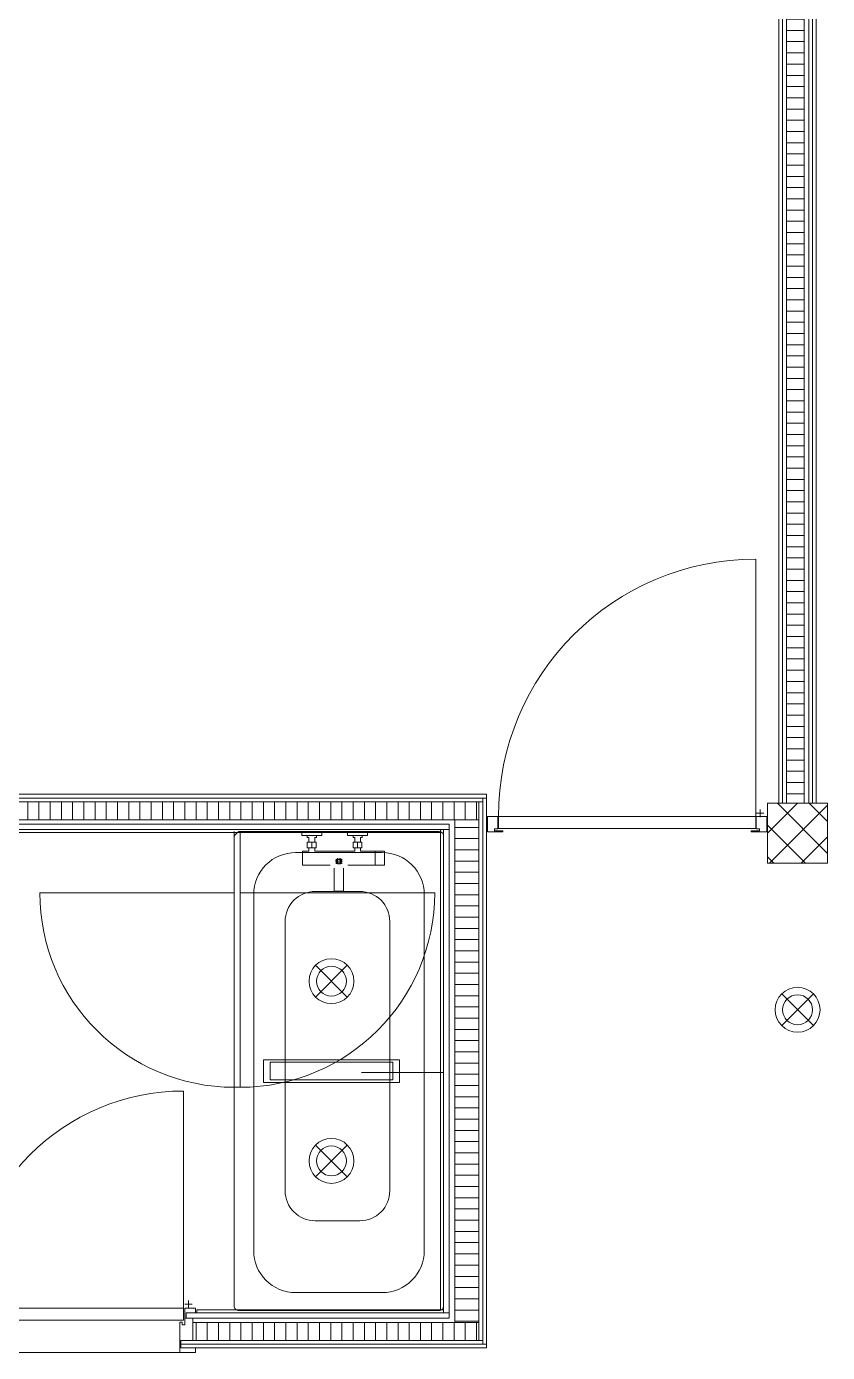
# Model space of a CAD drawing. Extents: x -5275 to 65950, y -3225 to 18875.
# Drawn here: x 40148 to 42825, y 7290 to 11720 of the extents above; entities that cross this region are included whole.
import ezdxf

# ---------------------------------------------------------------- set-up
doc = ezdxf.new("R2010")
doc.units = 0
doc.header["$LTSCALE"] = 50
doc.layers.get('0').update_dxf_attribs({"lineweight": 25})
doc.layers.add('Zargen Fenster', color=7, linetype='Continuous', lineweight=25)

# ---------------------------------------------------------------- blocks, each defined once
blk = doc.blocks.new('Blockreferenz-A0MJL06PFC', base_point=(42625, 8925))
at = {"layer": 'Zargen Fenster', "color": 8, "lineweight": 13, "true_color": 0x808080}
for p, q in [((42625, 9024.9), (42725.1, 9125)), ((42631.2, 8925), (42825, 9118.8)), ((42825, 8957.5), (42657.5, 9125)), ((42825, 9063.6), (42763.6, 9125)), ((42751.5, 8925), (42625, 9051.5)), ((42737.3, 8925), (42825, 9012.7)), ((42645.4, 8925), (42625, 8945.4))]:
    blk.add_line(p, q, dxfattribs=at)
blk = doc.blocks.new('Blockreferenz-A0MJL083FC', base_point=(42687.5, 9156.9))
at = {"layer": 'Zargen Fenster', "color": 8, "lineweight": 13, "true_color": 0x808080}
for p, q in [((42687.5, 13094.4), (42747.5, 13094.4)), ((42687.5, 13056.9), (42747.5, 13056.9)), ((42687.5, 13019.4), (42747.5, 13019.4)), ((42687.5, 12981.9), (42747.5, 12981.9)), ((42687.5, 12944.4), (42747.5, 12944.4)), ((42687.5, 12906.9), (42747.5, 12906.9)), ((42687.5, 12869.4), (42747.5, 12869.4)), ((42687.5, 12831.9), (42747.5, 12831.9)), ((42687.5, 12794.4), (42747.5, 12794.4)), ((42687.5, 12756.9), (42747.5, 12756.9)), ((42687.5, 12719.4), (42747.5, 12719.4)), ((42687.5, 12681.9), (42747.5, 12681.9)), ((42687.5, 12644.4), (42747.5, 12644.4)), ((42687.5, 12606.9), (42747.5, 12606.9)), ((42687.5, 12569.4), (42747.5, 12569.4)), ((42687.5, 12531.9), (42747.5, 12531.9)), ((42687.5, 12494.4), (42747.5, 12494.4)), ((42687.5, 12456.9), (42747.5, 12456.9)), ((42687.5, 12419.4), (42747.5, 12419.4)), ((42687.5, 12381.9), (42747.5, 12381.9)), ((42687.5, 12344.4), (42747.5, 12344.4)), ((42687.5, 12306.9), (42747.5, 12306.9)), ((42687.5, 12269.4), (42747.5, 12269.4)), ((42687.5, 12231.9), (42747.5, 12231.9)), ((42687.5, 12194.4), (42747.5, 12194.4)), ((42687.5, 12156.9), (42747.5, 12156.9)), ((42687.5, 12119.4), (42747.5, 12119.4)), ((42687.5, 12081.9), (42747.5, 12081.9)), ((42687.5, 12044.4), (42747.5, 12044.4)), ((42687.5, 12006.9), (42747.5, 12006.9)), ((42687.5, 11969.4), (42747.5, 11969.4)), ((42687.5, 11931.9), (42747.5, 11931.9)), ((42687.5, 11894.4), (42747.5, 11894.4)), ((42687.5, 11856.9), (42747.5, 11856.9)), ((42687.5, 11819.4), (42747.5, 11819.4)), ((42687.5, 11781.9), (42747.5, 11781.9)), ((42687.5, 11744.4), (42747.5, 11744.4)), ((42687.5, 11706.9), (42747.5, 11706.9)), ((42687.5, 11669.4), (42747.5, 11669.4)), ((42687.5, 11631.9), (42747.5, 11631.9)), ((42687.5, 11594.4), (42747.5, 11594.4)), ((42687.5, 11556.9), (42747.5, 11556.9)), ((42687.5, 11519.4), (42747.5, 11519.4)), ((42687.5, 11481.9), (42747.5, 11481.9)), ((42687.5, 11444.4), (42747.5, 11444.4)), ((42687.5, 11406.9), (42747.5, 11406.9)), ((42687.5, 11369.4), (42747.5, 11369.4)), ((42687.5, 11331.9), (42747.5, 11331.9)), ((42687.5, 11294.4), (42747.5, 11294.4)), ((42687.5, 11256.9), (42747.5, 11256.9)), ((42687.5, 11219.4), (42747.5, 11219.4)), ((42687.5, 11181.9), (42747.5, 11181.9)), ((42687.5, 11144.4), (42747.5, 11144.4)), ((42687.5, 11106.9), (42747.5, 11106.9)), ((42687.5, 11069.4), (42747.5, 11069.4)), ((42687.5, 11031.9), (42747.5, 11031.9)), ((42687.5, 10994.4), (42747.5, 10994.4)), ((42687.5, 10956.9), (42747.5, 10956.9)), ((42687.5, 10919.4), (42747.5, 10919.4)), ((42687.5, 10881.9), (42747.5, 10881.9)), ((42687.5, 10844.4), (42747.5, 10844.4)), ((42687.5, 10806.9), (42747.5, 10806.9)), ((42687.5, 10769.4), (42747.5, 10769.4)), ((42687.5, 10731.9), (42747.5, 10731.9)), ((42687.5, 10694.4), (42747.5, 10694.4)), ((42687.5, 10656.9), (42747.5, 10656.9)), ((42687.5, 10619.4), (42747.5, 10619.4)), ((42687.5, 10581.9), (42747.5, 10581.9)), ((42687.5, 10544.4), (42747.5, 10544.4)), ((42687.5, 10506.9), (42747.5, 10506.9)), ((42687.5, 10469.4), (42747.5, 10469.4)), ((42687.5, 10431.9), (42747.5, 10431.9)), ((42687.5, 10394.4), (42747.5, 10394.4)), ((42687.5, 10356.9), (42747.5, 10356.9)), ((42687.5, 10319.4), (42747.5, 10319.4)), ((42687.5, 10281.9), (42747.5, 10281.9)), ((42687.5, 10244.4), (42747.5, 10244.4)), ((42687.5, 10206.9), (42747.5, 10206.9)), ((42687.5, 10169.4), (42747.5, 10169.4)), ((42687.5, 10131.9), (42747.5, 10131.9)), ((42687.5, 10094.4), (42747.5, 10094.4)), ((42687.5, 10056.9), (42747.5, 10056.9)), ((42687.5, 10019.4), (42747.5, 10019.4)), ((42687.5, 9981.9), (42747.5, 9981.9)), ((42687.5, 9944.4), (42747.5, 9944.4)), ((42687.5, 9906.9), (42747.5, 9906.9)), ((42687.5, 9869.4), (42747.5, 9869.4)), ((42687.5, 9831.9), (42747.5, 9831.9)), ((42687.5, 9794.4), (42747.5, 9794.4)), ((42687.5, 9756.9), (42747.5, 9756.9)), ((42687.5, 9719.4), (42747.5, 9719.4)), ((42687.5, 9681.9), (42747.5, 9681.9)), ((42687.5, 9644.4), (42747.5, 9644.4)), ((42687.5, 9606.9), (42747.5, 9606.9)), ((42687.5, 9569.4), (42747.5, 9569.4)), ((42687.5, 9531.9), (42747.5, 9531.9)), ((42687.5, 9494.4), (42747.5, 9494.4)), ((42687.5, 9456.9), (42747.5, 9456.9)), ((42687.5, 9419.4), (42747.5, 9419.4)), ((42687.5, 9381.9), (42747.5, 9381.9)), ((42687.5, 9344.4), (42747.5, 9344.4)), ((42687.5, 9306.9), (42747.5, 9306.9)), ((42687.5, 9269.4), (42747.5, 9269.4)), ((42687.5, 9231.9), (42747.5, 9231.9)), ((42687.5, 9194.4), (42747.5, 9194.4)), ((42687.5, 9156.9), (42747.5, 9156.9))]:
    blk.add_line(p, q, dxfattribs=at)
blk = doc.blocks.new('Blockreferenz-A0MJL0GXFC', base_point=(41579.5, 7394.4))
at = {"layer": 'Zargen Fenster', "color": 8, "lineweight": 13, "true_color": 0x808080}
for p, q in [((41579.5, 9044.4), (41660, 9044.4)), ((41579.5, 9006.9), (41660, 9006.9)), ((41579.5, 8969.4), (41660, 8969.4)), ((41579.5, 8931.9), (41660, 8931.9)), ((41579.5, 8894.4), (41660, 8894.4)), ((41579.5, 8856.9), (41660, 8856.9)), ((41579.5, 8819.4), (41660, 8819.4)), ((41579.5, 8781.9), (41660, 8781.9)), ((41579.5, 8744.4), (41660, 8744.4)), ((41579.5, 8706.9), (41660, 8706.9)), ((41579.5, 8669.4), (41660, 8669.4)), ((41579.5, 8631.9), (41660, 8631.9)), ((41579.5, 8594.4), (41660, 8594.4)), ((41579.5, 8556.9), (41660, 8556.9)), ((41579.5, 8519.4), (41660, 8519.4)), ((41579.5, 8481.9), (41660, 8481.9)), ((41579.5, 8444.4), (41660, 8444.4)), ((41579.5, 8406.9), (41660, 8406.9)), ((41579.5, 8369.4), (41660, 8369.4)), ((41579.5, 8331.9), (41660, 8331.9)), ((41579.5, 8294.4), (41660, 8294.4)), ((41579.5, 8256.9), (41660, 8256.9)), ((41579.5, 8219.4), (41660, 8219.4)), ((41579.5, 8181.9), (41660, 8181.9)), ((41579.5, 8144.4), (41660, 8144.4)), ((41579.5, 8106.9), (41660, 8106.9)), ((41579.5, 8069.4), (41660, 8069.4)), ((41579.5, 8031.9), (41660, 8031.9)), ((41579.5, 7994.4), (41660, 7994.4)), ((41579.5, 7956.9), (41660, 7956.9)), ((41579.5, 7919.4), (41660, 7919.4)), ((41579.5, 7881.9), (41660, 7881.9)), ((41579.5, 7844.4), (41660, 7844.4)), ((41579.5, 7806.9), (41660, 7806.9)), ((41579.5, 7769.4), (41660, 7769.4)), ((41579.5, 7731.9), (41660, 7731.9)), ((41579.5, 7694.4), (41660, 7694.4)), ((41579.5, 7656.9), (41660, 7656.9)), ((41579.5, 7619.4), (41660, 7619.4)), ((41579.5, 7581.9), (41660, 7581.9)), ((41579.5, 7544.4), (41660, 7544.4)), ((41579.5, 7506.9), (41660, 7506.9)), ((41579.5, 7469.4), (41660, 7469.4)), ((41579.5, 7431.9), (41660, 7431.9)), ((41579.5, 7394.4), (41660, 7394.4))]:
    blk.add_line(p, q, dxfattribs=at)
blk = doc.blocks.new('Blockreferenz-A0MJL0GZFC', base_point=(40714.4, 7330))
at = {"layer": 'Zargen Fenster', "color": 8, "lineweight": 13, "true_color": 0x808080}
for p, q in [((40714.4, 7330), (40714.4, 7390)), ((40751.9, 7330), (40751.9, 7390)), ((40789.4, 7330), (40789.4, 7390)), ((40826.9, 7330), (40826.9, 7390)), ((40864.4, 7330), (40864.4, 7390)), ((40901.9, 7330), (40901.9, 7390)), ((40939.4, 7330), (40939.4, 7390)), ((40976.9, 7330), (40976.9, 7390)), ((41014.4, 7330), (41014.4, 7390)), ((41051.9, 7330), (41051.9, 7390)), ((41089.4, 7330), (41089.4, 7390)), ((41126.9, 7330), (41126.9, 7390)), ((41164.4, 7330), (41164.4, 7390)), ((41201.9, 7330), (41201.9, 7390)), ((41239.4, 7330), (41239.4, 7390)), ((41276.9, 7330), (41276.9, 7390)), ((41314.4, 7330), (41314.4, 7390)), ((41351.9, 7330), (41351.9, 7390)), ((41389.4, 7330), (41389.4, 7390)), ((41426.9, 7330), (41426.9, 7390)), ((41464.4, 7330), (41464.4, 7390)), ((41501.9, 7330), (41501.9, 7390)), ((41539.4, 7330), (41539.4, 7390)), ((41576.9, 7330), (41576.9, 7390)), ((41614.4, 7330), (41614.4, 7390)), ((41651.9, 7330), (41651.9, 7390))]:
    blk.add_line(p, q, dxfattribs=at)
blk = doc.blocks.new('Blockreferenz-A0MJL0H1FC', base_point=(39364.4, 9070))
at = {"layer": 'Zargen Fenster', "color": 8, "lineweight": 13, "true_color": 0x808080}
for p, q in [((39364.4, 9070), (39364.4, 9130)), ((39401.9, 9070), (39401.9, 9130)), ((39439.4, 9070), (39439.4, 9130)), ((39476.9, 9070), (39476.9, 9130)), ((39514.4, 9070), (39514.4, 9130)), ((39551.9, 9070), (39551.9, 9130)), ((39589.4, 9070), (39589.4, 9130)), ((39626.9, 9070), (39626.9, 9130)), ((39664.4, 9070), (39664.4, 9130)), ((39701.9, 9070), (39701.9, 9130)), ((39739.4, 9070), (39739.4, 9130)), ((39776.9, 9070), (39776.9, 9130)), ((39814.4, 9070), (39814.4, 9130)), ((39851.9, 9070), (39851.9, 9130)), ((39889.4, 9070), (39889.4, 9130)), ((39926.9, 9070), (39926.9, 9130)), ((39964.4, 9070), (39964.4, 9130)), ((40001.9, 9070), (40001.9, 9130)), ((40039.4, 9070), (40039.4, 9130)), ((40076.9, 9070), (40076.9, 9130)), ((40114.4, 9070), (40114.4, 9130)), ((40151.9, 9070), (40151.9, 9130)), ((40189.4, 9070), (40189.4, 9130)), ((40226.9, 9070), (40226.9, 9130)), ((40264.4, 9070), (40264.4, 9130)), ((40301.9, 9070), (40301.9, 9130)), ((40339.4, 9070), (40339.4, 9130)), ((40376.9, 9070), (40376.9, 9130)), ((40414.4, 9070), (40414.4, 9130)), ((40451.9, 9070), (40451.9, 9130)), ((40489.4, 9070), (40489.4, 9130)), ((40526.9, 9070), (40526.9, 9130)), ((40564.4, 9070), (40564.4, 9130)), ((40601.9, 9070), (40601.9, 9130)), ((40639.4, 9070), (40639.4, 9130)), ((40676.9, 9070), (40676.9, 9130)), ((40714.4, 9070), (40714.4, 9130)), ((40751.9, 9070), (40751.9, 9130)), ((40789.4, 9070), (40789.4, 9130)), ((40826.9, 9070), (40826.9, 9130)), ((40864.4, 9070), (40864.4, 9130)), ((40901.9, 9070), (40901.9, 9130)), ((40939.4, 9070), (40939.4, 9130)), ((40976.9, 9070), (40976.9, 9130)), ((41014.4, 9070), (41014.4, 9130)), ((41051.9, 9070), (41051.9, 9130)), ((41089.4, 9070), (41089.4, 9130)), ((41126.9, 9070), (41126.9, 9130)), ((41164.4, 9070), (41164.4, 9130)), ((41201.9, 9070), (41201.9, 9130)), ((41239.4, 9070), (41239.4, 9130)), ((41276.9, 9070), (41276.9, 9130)), ((41314.4, 9070), (41314.4, 9130)), ((41351.9, 9070), (41351.9, 9130)), ((41389.4, 9070), (41389.4, 9130)), ((41426.9, 9070), (41426.9, 9130)), ((41464.4, 9070), (41464.4, 9130)), ((41501.9, 9070), (41501.9, 9130)), ((41539.4, 9070), (41539.4, 9130)), ((41576.9, 9070), (41576.9, 9130)), ((41614.4, 9070), (41614.4, 9130)), ((41651.9, 9070), (41651.9, 9130))]:
    blk.add_line(p, q, dxfattribs=at)
blk = doc.blocks.new('Blockreferenz-A0MJL0KLFC', base_point=(41181.9, 8921.9))
at = {"layer": 'Zargen Fenster', "color": 8, "lineweight": 13, "true_color": 0x808080}
for p, q in [((41181.9, 8930), (41181.9, 8933.5)), ((41181.9, 8929.9), (41181.9, 8933.5)), ((41182.3, 8928.3), (41182.3, 8935.3)), ((41182.4, 8928.1), (41182.3, 8935.3)), ((41183.1, 8926.7), (41183.1, 8936.9)), ((41183.2, 8926.5), (41183.1, 8936.9)), ((41184.2, 8925), (41184.2, 8938.5)), ((41184.2, 8925), (41184.2, 8938.5)), ((41185.6, 8923.7), (41185.6, 8939.8)), ((41185.6, 8923.7), (41185.6, 8939.8)), ((41187.1, 8922.7), (41187.1, 8940.8)), ((41187.3, 8922.6), (41187.1, 8940.8)), ((41188.7, 8922), (41188.7, 8941.5)), ((41189.1, 8921.9), (41188.7, 8941.5)), ((41194.9, 8921.9), (41194.9, 8941.6)), ((41195.3, 8922), (41194.9, 8941.6)), ((41196.7, 8922.6), (41196.7, 8940.9)), ((41196.9, 8922.7), (41196.7, 8940.9)), ((41198.4, 8923.7), (41198.4, 8939.9)), ((41198.4, 8923.7), (41198.4, 8939.9)), ((41199.8, 8925), (41199.8, 8938.5)), ((41199.8, 8925), (41199.8, 8938.5)), ((41200.8, 8926.5), (41200.8, 8937)), ((41200.9, 8926.7), (41200.8, 8937)), ((41201.6, 8928.1), (41201.6, 8935.4)), ((41201.7, 8928.3), (41201.6, 8935.4)), ((41202.1, 8929.9), (41202.1, 8933.6)), ((41202.1, 8930), (41202.1, 8933.6))]:
    blk.add_line(p, q, dxfattribs=at)

msp = doc.modelspace()

# ---------------------------------------------------------------- linework, layer by layer
at = {"layer": 'Zargen Fenster', "color": 8, "linetype": 'Continuous', "lineweight": 13, "true_color": 0x808080}
for p, q in [((42662.5, 9125), (42662.5, 13125)), ((42675, 9125), (42675, 13125)), ((42687.5, 13125), (42687.5, 9125)), ((42747.5, 9125), (42747.5, 13125)), ((42762.5, 9125), (42762.5, 13125)), ((42775, 13125), (42775, 9125)), ((42787.5, 13125), (42787.5, 9125)), ((42585, 9040.5), (42585, 9940.5)), ((38390, 9155), (41685, 9155)), ((41685, 9142.5), (38390, 9142.5)), ((38402.5, 9130), (41672.5, 9130)), ((41660, 7330), (41660, 9130)), ((41672.5, 7317.5), (41672.5, 9142.5)), ((41685, 9155), (41685, 7305)), ((42587, 9091.4), (42611.9, 9091.4)), ((42599.4, 9103.8), (42599.4, 9078.9)), ((42825, 9125), (42625, 9125)), ((42625, 9125), (42625, 8925)), ((42825, 8925), (42825, 9125)), ((41660, 9070), (39360, 9070)), ((39360, 9055), (41560, 9055)), ((41560, 7405), (41560, 9055)), ((41579.5, 7390), (41579.5, 9070)), ((41688, 9080.5), (41688, 9030)), ((41723, 9080.5), (41688, 9080.5)), ((41712, 9033), (41712, 9040)), ((41712, 9040), (41723, 9040)), ((41723, 9040), (41723, 9080.5)), ((41725, 9040.5), (41725, 9080.5)), ((41725, 9080.5), (42585, 9080.5)), ((42585, 9040.5), (41725, 9040.5)), ((42622, 9080.5), (42587, 9080.5)), ((42587, 9080.5), (42587, 9040)), ((42587, 9040), (42598, 9040)), ((42598, 9040), (42598, 9033)), ((42622, 9030), (42622, 9080.5)), ((41560, 9037), (39360, 9037)), ((41532, 9027), (39370, 9027)), ((40842, 7445.1), (40842, 9030.1)), ((40862, 8176.1), (40862, 9030.1)), ((41067.6, 9027.1), (41134.4, 9027.1)), ((41067.6, 9017), (41067.6, 9027.1)), ((41134.4, 9017), (41067.6, 9017)), ((41086.1, 9010.1), (41086.1, 9017)), ((41091.6, 9010.1), (41086.1, 9010.1)), ((41086.1, 8976.5), (41086.1, 8995.2)), ((41086.1, 8995.2), (41115.9, 8995.2)), ((41091.6, 8995.2), (41091.6, 9010.1)), ((41101, 8995.2), (41101, 8976.5)), ((41111, 9010.1), (41111, 8995.2)), ((41116.5, 9010.1), (41111, 9010.1)), ((41115.9, 8995.2), (41115.9, 8976.5)), ((41116.5, 9017), (41116.5, 9010.1)), ((41134.4, 9027.1), (41134.4, 9017)), ((41220.6, 9027.1), (41287.4, 9027.1)), ((41220.6, 9017), (41220.6, 9027.1)), ((41287.4, 9017), (41220.6, 9017)), ((41239, 9010.1), (41239, 9017)), ((41244.6, 9010.1), (41239, 9010.1)), ((41239.1, 8976.5), (41239.1, 8995.2)), ((41239.1, 8995.2), (41268.9, 8995.2)), ((41244.6, 8995.2), (41244.6, 9010.1)), ((41254, 8995.2), (41254, 8976.5)), ((41264, 9010.1), (41264, 8995.2)), ((41269.5, 9010.1), (41264, 9010.1)), ((41268.9, 8995.2), (41268.9, 8976.5)), ((41269.5, 9017), (41269.5, 9010.1)), ((41287.4, 9027.1), (41287.4, 9017)), ((41532, 7433), (41532, 9037)), ((41542, 7423), (41542, 9037)), ((41688, 9030), (41740, 9030)), ((41740, 9033), (41712, 9033)), ((41740, 9030), (41740, 9033)), ((42598, 9033), (42570, 9033)), ((42570, 9033), (42570, 9030)), ((42570, 9030), (42622, 9030)), ((41070.4, 8965.4), (41070.4, 8917.8)), ((41091.6, 8965.4), (41070.4, 8965.4)), ((41115.9, 8976.5), (41086.1, 8976.5)), ((41091.6, 8965.4), (41091.6, 8976.5)), ((41111, 8965.4), (41111, 8976.5)), ((41244.6, 8965.4), (41111, 8965.4)), ((41268.9, 8976.5), (41239.1, 8976.5)), ((41244.6, 8965.4), (41244.6, 8976.5)), ((41264, 8965.4), (41264, 8976.5)), ((41264, 8965.4), (41344.3, 8965.4)), ((41313.6, 8965.4), (41264, 8965.4)), ((41313.6, 8917.8), (41313.6, 8965.4)), ((41344.3, 8965.4), (41344.3, 8917.8)), ((41070.4, 8917.8), (41162.4, 8917.8)), ((41176.3, 8907.8), (41176.3, 8831)), ((41207.7, 8831), (41207.7, 8907.8)), ((41344.3, 8917.8), (41221.6, 8917.8)), ((42625, 8925), (42825, 8925)), ((40842, 8826.1), (40192, 8826.1)), ((41512, 8826.1), (40862, 8826.1)), ((41176.3, 8831), (41207.7, 8831)), ((41114, 8477.5), (41220, 8583.5)), ((41220, 8477.5), (41114, 8583.5)), ((42672, 8382), (42778, 8488)), ((42778, 8382), (42672, 8488)), ((40939.5, 8268), (40939.5, 8192)), ((41394.5, 8268), (40939.5, 8268)), ((40962, 8259.5), (40962, 8200.5)), ((41372, 8259.5), (40962, 8259.5)), ((41372, 8200.5), (41372, 8259.5)), ((41394.5, 8192), (41394.5, 8268)), ((40962, 8200.5), (41372, 8200.5)), ((41542, 8225.1), (41267, 8225.1)), ((40672.7, 7398), (40672.7, 8163.5)), ((40842, 8176.1), (40862, 8176.1)), ((40939.5, 8192), (41394.5, 8192)), ((41114, 7983), (41220, 7877)), ((41220, 7983), (41114, 7877)), ((40677, 7451.4), (40701.9, 7451.4)), ((40689.4, 7463.8), (40689.4, 7438.9)), ((40672.7, 7438), (39947.2, 7438)), ((40712, 7438), (40677, 7438)), ((40677, 7438), (40677, 7382.5)), ((41560, 7405), (40679, 7405)), ((41560, 7423), (40681, 7423)), ((40681, 7423), (40681, 7405)), ((40704, 7330), (40704, 7405)), ((40712, 7424), (40712, 7438)), ((40717, 7433), (41542, 7433)), ((40717, 7423), (40717, 7433)), ((39947.2, 7398), (40672.7, 7398)), ((40660, 7391), (40660, 7290)), ((40668.5, 7391), (40660, 7391)), ((40668.5, 7382.5), (40668.5, 7391)), ((40677, 7382.5), (40668.5, 7382.5)), ((41660, 7390), (40704, 7390)), ((41672.5, 7330), (40664, 7330)), ((40664, 7330), (40664, 7305)), ((41685, 7317.5), (40664, 7317.5)), ((39908, 7290), (40712, 7290)), ((40664, 7305), (41685, 7305)), ((40712, 7304), (40712, 7290))]:
    msp.add_line(p, q, dxfattribs=at)
for points in [[(40842, 7445.1, 0.414214), (40857, 7430.1), (41527, 7430.1, 0.414214), (41542, 7445.1), (41542, 9015.1, 0.414214), (41527, 9030.1), (40857, 9030.1, 0.086459), (40842, 9015.1)], [(40907, 8820.1), (40907, 7630.1, 0.414214), (41047, 7490.1), (41337, 7490.1, 0.414214), (41477, 7630.1), (41477, 8820.1, 0.414214), (41337, 8960.1), (41047, 8960.1, 0.414214), (40907, 8820.1)], [(41012, 7830.1, 0.414214), (41112, 7730.1), (41262, 7730.1, 0.414214), (41362, 7830.1), (41362, 8730.1, 0.414214), (41262, 8830.1), (41112, 8830.1, 0.414214), (41012, 8730.1)]]:
    msp.add_lwpolyline(points, format="xyb", close=True, dxfattribs=at)
for centre, radius in [((41167, 8530.5), 75), ((41167, 8530.5), 50), ((42725, 8435), 75), ((42725, 8435), 50), ((41167, 7930), 75), ((41167, 7930), 50)]:
    msp.add_circle(centre, radius, dxfattribs=at)
for centre, radius, start, end in [((42585, 9080.5), 860, 90, 180), ((41192, 8853.2), 84.1, 82.9924, 97.0076), ((41192, 9006.7), 84.1, 262.9924, 277.0076), ((40842, 8826.1), 650, 180, 270), ((40862, 8826.1), 650, 270, 0), ((40672.7, 7438), 725.5, 90, 180)]:
    msp.add_arc(centre, radius, start, end, dxfattribs=at)

# ---------------------------------------------------------------- block references
for name, p in [('Blockreferenz-A0MJL083FC', (42687.5, 9156.9)), ('Blockreferenz-A0MJL0H1FC', (39364.4, 9070)), ('Blockreferenz-A0MJL06PFC', (42625, 8925)), ('Blockreferenz-A0MJL0GXFC', (41579.5, 7394.4)), ('Blockreferenz-A0MJL0KLFC', (41181.9, 8921.9)), ('Blockreferenz-A0MJL0GZFC', (40714.4, 7330))]:
    msp.add_blockref(name, p)

doc.saveas('drawing.dxf')
